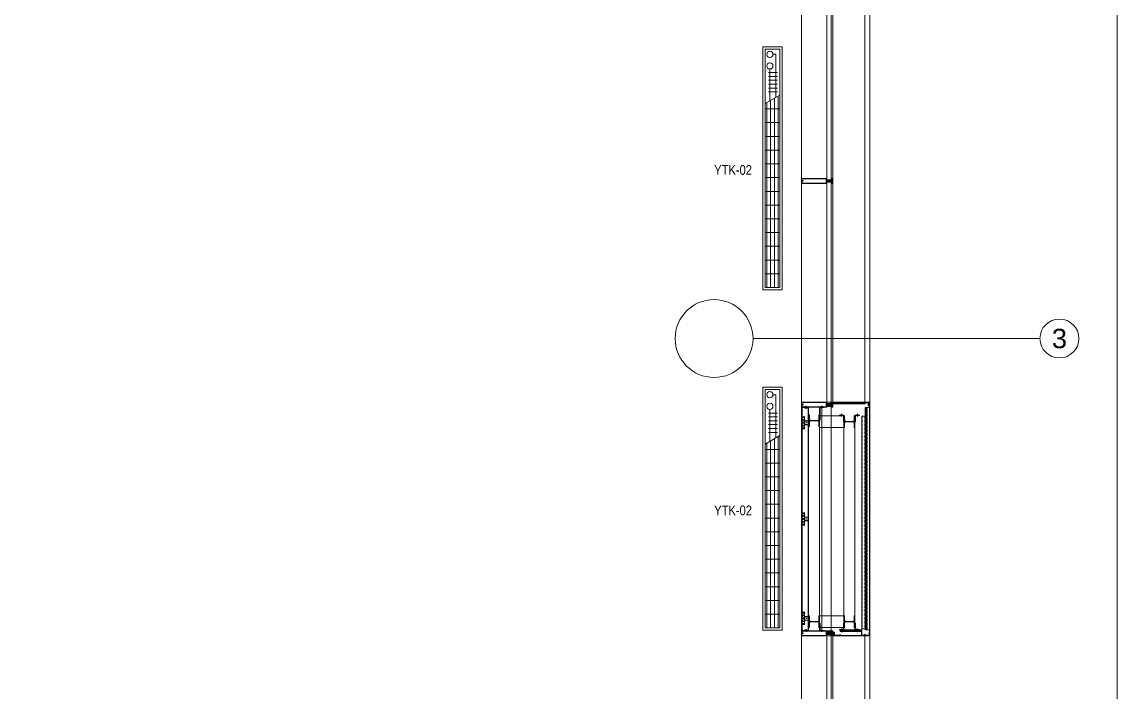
# Model space of a CAD drawing. Extents: x -3709 to 34962, y 0 to 8245.
# Drawn here: x 5329 to 6455, y 689 to 1378 of the extents above; entities that cross this region are included whole.
import ezdxf
from ezdxf.enums import TextEntityAlignment as Align

# ---------------------------------------------------------------- set-up
doc = ezdxf.new("R2010")
doc.units = 0
for name, pattern in [('DOT2', [0.125, 0, -0.125]), ('Grundrisse$0$AUSGEZOGEN', [2, 1, 1]), ('HIDDEN', [0.375, 0.25, -0.125])]:
    doc.linetypes.add(name, pattern=pattern)
doc.layers.get('0').update_dxf_attribs({"color": 9, "lineweight": 9})
for name, color, linetype, lineweight in [('01', 9, 'Continuous', 9), ('06D', 9, 'Continuous', 9), ('09P', 9, 'Continuous', 9), ('10', 9, 'Continuous', 9), ('10A', 9, 'Continuous', 9), ('15', 9, 'Continuous', 9), ('20', 9, 'DOT2', 9), ('24', 9, 'Continuous', 9), ('33', 9, 'BATTING', 9), ('35', 9, 'Continuous', 9), ('40A', 9, 'Continuous', 9)]:
    doc.layers.add(name, color=color, linetype=linetype, lineweight=lineweight)
doc.styles.add('Arial', font='arial.ttf', dxfattribs={"height": 2.5})
doc.styles.add('MuuM_TEXT-STANDART', font='ARIALN.TTF')
doc.linetypes.add('BATTING', pattern='A,0.0001,-0.1,[134,ltypeshp.shx,S=0.1,R=0,X=-0.1,Y=0],-0.2,[134,ltypeshp.shx,S=0.1,R=180,X=0.1,Y=0],-0.1', length=0.4001)
pattern_1 = [(135, (-0.00024, 0.01554), (-0.1767767, -0.1767767), [])]
pattern_2 = [(135, (-1.3601, 215.09837), (-0.1767767, -0.1767767), [])]
pattern_3 = [(135, (-1.36034, 214.00161), (-0.1767767, -0.1767767), [])]

# ---------------------------------------------------------------- blocks, each defined once
blk = doc.blocks.new('0_aks')
at = {"linetype": 'Continuous'}
blk.add_circle((0, 0), 2, dxfattribs=at)
at = {"style": 'Arial'}
blk.add_attdef('AKS', text='', height=2, dxfattribs=at).set_placement((0, 0), align=Align.MIDDLE_CENTER)
blk = doc.blocks.new('p-aks_vw')
at = {"layer": '24', "ltscale": 2}
blk.add_lwpolyline([(5680, 740), (5975, 740)], dxfattribs=at)
at = {"layer": '24', "xscale": 10, "yscale": 10, "zscale": 10}
blk.add_blockref('0_aks', (5995, 740), dxfattribs=at).add_auto_attribs({'AKS': '3'})
blk = doc.blocks.new('prf-camderzi-20x6-p_1')
at = {"layer": '10A', "linetype": 'Continuous'}
for points in [[(0.2, -2.4), (0.1, -2.3), (0.1, 2.3), (0.2, 2.4), (0.8, 2.4), (0.8, 2.3), (0.9, 2.3), (1.2, 2.4), (1.2, 2.5), (0.1, 2.5), (0, 2.4), (0, 2.3), (0, -2.4), (0.1, -2.5), (0.1, -2.5), (1.2, -2.5), (1.2, -2.4), (0.9, -2.3), (0.8, -2.3), (0.8, -2.4)], [(1.1, 2.1), (1.1, 2), (1.1, 2), (1.2, 2), (1.2, 2.3), (0.8, 2.3), (0.8, 2.2), (0.8, 2.3), (0.7, 2.3), (0.7, 2.3), (0.5, 2.3), (0.4, 2.2), (0.2, 2.1), (0.2, 2.1), (0.2, 2.1), (0.3, 2.1), (0.6, 2.1), (0.7, 2), (0.7, 1.1), (0.8, 1), (0.9, 1), (1, 0.9), (1, 0), (1, 0), (1, 0), (1, -0.9), (0.9, -1), (0.8, -1), (0.7, -1.1), (0.7, -2), (0.6, -2), (0.3, -2), (0.2, -2.1), (0.2, -2.1), (0.2, -2.1), (0.4, -2.2), (0.5, -2.3), (0.7, -2.3), (0.7, -2.3), (0.8, -2.3), (0.8, -2.2), (0.8, -2.2), (1.2, -2.4), (1.2, -2), (1.1, -1.9), (1.1, -1.9), (1.1, -2.1), (0.9, -2.1), (0.8, -2), (0.8, -1.1), (1.1, -1.1), (1.1, -1.2), (1.1, -1.2), (1.2, -1.2), (1.2, 1.2), (1.1, 1.3), (1.1, 1.3), (1.1, 1.1), (0.8, 1.1), (0.8, 2), (0.9, 2.1)], [(6.2, -2.5), (31.9, -2.5), (32, -2.5), (32, -2.4), (32, 2.3), (31.9, 2.5), (31.9, 2.5), (6.2, 2.5), (6.2, 2.3), (6.3, 2.2), (6.4, 2.2), (6.4, 2.3), (6.6, 2.3), (6.6, 1.9), (6.6, 1.9), (6.6, 1.8), (6.6, 1.4), (6.4, 1.4), (6.4, 1.5), (6.3, 1.5), (6.2, 1.4), (6.2, 1.1), (6.4, 1.1), (6.4, 1.2), (6.6, 1.2), (6.6, 0.7), (6.5, 0.5), (6.4, 0.5), (5.3, 0.5), (5.2, 0.5), (5.2, 0.4), (5.3, 0.2), (5.4, 0.2), (5.5, 0.2), (5.6, 0.2), (5.6, 0.2), (5.6, 0.2), (5.8, 0.2), (5.8, 0.2), (5.8, 0.2), (6, 0.2), (6, 0.2), (6, 0.2), (6.1, 0.2), (6.2, 0.2), (6.2, 0.2), (6.3, 0.2), (6.3, 0.2), (6.4, 0.2), (6.4, 0.2), (6.6, 0.1), (6.7, 0), (6.6, -0.1), (6.4, -0.2), (6.3, -0.2), (6.2, -0.2), (6.2, -0.2), (6.1, -0.2), (6.1, -0.2), (6, -0.2), (5.9, -0.2), (5.9, -0.2), (5.9, -0.2), (5.7, -0.2), (5.7, -0.2), (5.7, -0.2), (5.6, -0.2), (5.5, -0.2), (5.5, -0.2), (5.4, -0.2), (5.3, -0.3), (5.2, -0.4), (5.2, -0.5), (5.3, -0.5), (6.4, -0.5), (6.5, -0.6), (6.6, -0.6), (6.6, -1.2), (6.4, -1.2), (6.4, -1.1), (6.2, -1.1), (6.2, -1.5), (6.3, -1.5), (6.4, -1.5), (6.4, -1.4), (6.6, -1.4), (6.6, -1.9), (6.6, -1.9), (6.6, -1.9), (6.6, -2.4), (6.4, -2.4), (6.4, -2.2), (6.3, -2.2), (6.2, -2.3)]]:
    blk.add_lwpolyline(points, close=True, dxfattribs=at)
at = {"layer": '10A', "linetype": 'Grundrisse$0$AUSGEZOGEN'}
for points in [[(5.2, -0.5), (5.2, -0.3), (5.3, -0.2), (5.4, -0.2), (5.6, -0.2), (5.8, -0.2), (5.8, -0.2), (5.9, -0.2), (5.9, -0.2), (5.9, -0.2), (6.1, -0.2), (6.2, -0.2), (6.2, -0.2), (6.4, -0.1), (6.4, 0), (6.4, 0.1), (6.2, 0.2), (6.2, 0.2), (6.1, 0.2), (5.9, 0.2), (5.9, 0.2), (5.9, 0.2), (5.8, 0.2), (5.8, 0.2), (5.6, 0.2), (5.4, 0.2), (5.3, 0.2), (5.2, 0.3), (5.2, 0.5), (2.4, 0.5), (2.3, 0.5), (2.1, 0.4), (2, 0.4), (2, 0.4), (2, 0.5), (2, 0.5), (2, 0.5), (1.4, 0.5), (1.3, 0.4), (1.4, 0.3), (1.5, 0.3), (1.5, 0.3), (1.5, 0.4), (1.8, 0.4), (1.9, 0.3), (2.2, 0), (2.2, 0), (2.2, 0), (1.9, -0.3), (1.8, -0.4), (1.5, -0.4), (1.5, -0.3), (1.5, -0.3), (1.4, -0.3), (1.3, -0.4), (1.4, -0.5), (1.4, -0.5), (2, -0.5), (2, -0.5), (2, -0.4), (2, -0.4), (2.1, -0.4), (2.3, -0.5), (2.4, -0.5)], [(2.8, 0.9), (2.8, 0.9), (2.7, 0.5), (2.8, 0.5), (2.9, 0.5), (2.9, 0.6), (2.9, 0.9), (3, 1), (3.1, 1.1), (3.4, 1.1), (3.5, 1.1), (3.5, 1.2), (3.4, 1.2), (3.1, 1.2), (3.1, 1.2), (3, 1.2), (3, 1.2), (3, 1.1), (2.9, 1.1), (2.9, 1.1), (2.8, 1), (2.8, 1)], [(3.7, 0.9), (3.7, 0.9), (3.6, 0.5), (3.7, 0.5), (3.8, 0.5), (3.8, 0.6), (3.8, 0.9), (3.9, 1), (4, 1.1), (4.3, 1.1), (4.3, 1.1), (4.4, 1.2), (4.3, 1.2), (4, 1.2), (4, 1.2), (3.9, 1.2), (3.9, 1.2), (3.8, 1.1), (3.8, 1.1), (3.8, 1.1), (3.7, 1), (3.7, 1)], [(4.6, 0.9), (4.5, 0.9), (4.5, 0.5), (4.6, 0.5), (4.7, 0.5), (4.7, 0.6), (4.7, 0.9), (4.8, 1), (4.9, 1.1), (5.2, 1.1), (5.2, 1.1), (5.2, 1.2), (5.2, 1.2), (4.9, 1.2), (4.9, 1.2), (4.8, 1.2), (4.8, 1.2), (4.7, 1.1), (4.7, 1.1), (4.6, 1.1), (4.6, 1), (4.6, 1)], [(2.8, -0.9), (2.8, -0.9), (2.7, -0.5), (2.8, -0.5), (2.9, -0.6), (2.9, -0.6), (2.9, -0.9), (3, -1), (3.1, -1.1), (3.4, -1.1), (3.5, -1.1), (3.5, -1.1), (3.4, -1.2), (3.1, -1.2), (3.1, -1.2), (3, -1.2), (3, -1.1), (3, -1.1), (2.9, -1.1), (2.9, -1.1), (2.8, -1), (2.8, -1)], [(3.7, -0.9), (3.7, -0.9), (3.6, -0.5), (3.7, -0.5), (3.8, -0.6), (3.8, -0.6), (3.8, -0.9), (3.9, -1), (4, -1.1), (4.3, -1.1), (4.3, -1.1), (4.4, -1.1), (4.3, -1.2), (4, -1.2), (4, -1.2), (3.9, -1.2), (3.9, -1.1), (3.8, -1.1), (3.8, -1.1), (3.8, -1.1), (3.7, -1), (3.7, -1)], [(4.6, -0.9), (4.5, -0.9), (4.5, -0.5), (4.6, -0.5), (4.7, -0.6), (4.7, -0.6), (4.7, -0.9), (4.8, -1), (4.9, -1.1), (5.2, -1.1), (5.2, -1.1), (5.2, -1.1), (5.2, -1.2), (4.9, -1.2), (4.9, -1.2), (4.8, -1.2), (4.8, -1.1), (4.7, -1.1), (4.7, -1.1), (4.6, -1.1), (4.6, -1), (4.6, -1)]]:
    blk.add_lwpolyline(points, close=True, dxfattribs=at)
at = {"layer": '10A', "linetype": 'Continuous'}
blk.add_lwpolyline([(6.8, -2.3), (6.8, 2.3), (31.8, 2.3), (31.8, 0.2), (31.7, 0.1), (31.3, 0.1), (31.2, 0.2), (31.2, 0.2), (31.2, 0.3), (31.1, 0.3), (31.1, 0.3), (31, 0.4), (31, 0.4), (31, 0.4), (30.9, 0.4), (30.8, 0.5), (30.8, 0.5), (30.7, 0.5), (30.7, 0.4), (30.6, 0.4), (30.6, 0.4), (30.5, 0.4), (30.5, 0.3), (30.4, 0.3), (30.4, 0.2), (30.5, 0.1), (30.7, 0.1), (30.7, 0.2), (30.7, 0.2), (30.8, 0.2), (30.9, 0.2), (30.9, 0.2), (30.9, 0.1), (31, 0.1), (31, 0), (31, -0.1), (30.9, -0.1), (30.9, -0.1), (30.9, -0.2), (30.8, -0.2), (30.7, -0.2), (30.7, -0.1), (30.7, -0.1), (30.6, -0.1), (30.5, -0.1), (30.4, -0.2), (30.4, -0.3), (30.5, -0.3), (30.5, -0.3), (30.6, -0.4), (30.6, -0.4), (30.7, -0.4), (30.7, -0.4), (30.8, -0.4), (30.8, -0.4), (30.9, -0.4), (31, -0.4), (31, -0.4), (31, -0.4), (31.1, -0.3), (31.1, -0.3), (31.2, -0.2), (31.2, -0.2), (31.2, -0.2), (31.3, -0.1), (31.7, -0.1), (31.8, -0.1), (31.8, -2.3), (6.8, -2.3)], dxfattribs=at)
blk = doc.blocks.new('p-cephe-onkisim')
at = {"layer": '06D'}
for points in [[(-70.1, 2345), (-70, 68.4)], [(0, 2276.5), (0, 68)]]:
    blk.add_lwpolyline(points, dxfattribs=at)
for points in [[(-38, 794.5), (-5, 794.5), (-5, 1709.5), (-38, 1709.5)], [(-38, 68), (-5, 68), (-5, 554.5), (-38, 554.5)]]:
    blk.add_lwpolyline(points, close=True, dxfattribs=at)
at = {"layer": '10'}
blk.add_lwpolyline([(0, 794.5), (-70, 794.5), (-70, 554.5), (0, 554.5)], close=True, dxfattribs=at)
at = {"layer": '15', "linetype": 'Continuous'}
for points in [[(-44, 1251), (-39.5, 1251), (-39.5, 1023), (-44, 1023)], [(-44, 793.2), (-39.5, 793.2), (-39.5, 1021), (-44, 1021)], [(-44, 555.8), (-39.5, 555.8), (-39.5, 310.9), (-44, 310.9)]]:
    blk.add_lwpolyline(points, close=True, dxfattribs=at)
at = {"xscale": -1}
for p in [(-38, 1022), (-38, 792), (-38, 557)]:
    blk.add_blockref('prf-camderzi-20x6-p_1', p, dxfattribs=at)
blk = doc.blocks.new('Prf-40x40')
for points in [[(1.5, -2), (-1.5, -2, -0.414214), (-2, -1.5), (-2, 1.5, -0.414214), (-1.5, 2), (1.5, 2, -0.414214), (2, 1.5), (2, -1.5, -0.414214)], [(1.5, -1.7), (-1.5, -1.7, -0.414214), (-1.7, -1.5), (-1.7, 1.5, -0.414214), (-1.5, 1.7), (1.5, 1.7, -0.414214), (1.7, 1.5), (1.7, -1.5, -0.414214)]]:
    blk.add_lwpolyline(points, format="xyb", close=True)
blk.add_point((0, 0))
blk = doc.blocks.new('VIDA-GY2')
for p, q in [((0, 6), (-3, 6)), ((0, 5), (-3, 5)), ((0, 9), (0, 6)), ((0, 9), (0, 6)), ((3, 6), (0, 6)), ((0, 5), (0, 2)), ((0, 5), (0, 2)), ((3, 5), (0, 5))]:
    blk.add_line(p, q)
blk.add_circle((0, 5), 5.4)
for centre, start, end in [((-1, 5), 166.2259, 193.7741), ((0, 7), 76.2259, 103.7741), ((0, 4), 256.2259, 283.7741), ((1, 5), 346.2259, 13.7741)]:
    blk.add_arc(centre, 2.1, start, end)
blk = doc.blocks.new('A$C24435FA4')
for p, q in [((6.8, 6.2, 0), (4, 6.2, 0)), ((4.2, 1.1, 0), (4, 1.1, 0)), ((4, 1.1, 0), (4, -1.1, 0)), ((4.2, 1.1, 0), (4.2, -1.1, 0)), ((4.3, 5.3, 0), (6.8, 5.3, 0)), ((4.3, 5.3, 0), (4.3, -5.3, 0)), ((4.3, -5.3, 0), (4.3, 5.3, 0)), ((4.3, 0.9, 0), (4.9, 0.9, 0)), ((4.3, 0.5, 0), (4.9, 0.5, 0)), ((5, 0.7, 0), (5, -0.7, 0)), ((5, 0.5, 0), (6.3, 0.5, 0)), ((5.2, -0.5, 0), (5.2, 0.5, 0)), ((5.3, -0.5, 0), (5.3, 0.5, 0)), ((5.5, -0.5, 0), (5.5, 0.5, 0)), ((5.7, -0.5, 0), (5.7, 0.5, 0)), ((5.8, -0.5, 0), (5.8, 0.5, 0)), ((6, -0.5, 0), (6, 0.5, 0)), ((6.1, -0.5, 0), (6.1, 0.5, 0)), ((6.3, -0.5, 0), (6.3, 0.5, 0)), ((6.8, 5.2, 0), (6.8, 6.2, 0)), ((6.8, -5.3, 0), (6.8, 5.3, 0)), ((4.2, -1.1, 0), (4, -1.1, 0)), ((4, -6.3, 0), (6.8, -6.3)), ((4.3, -0.5, 0), (4.9, -0.5, 0)), ((4.3, -1, 0), (4.9, -1, 0)), ((4.3, -5.3, 0), (6.8, -5.3, 0)), ((5, -0.5, 0), (6.3, -0.5, 0)), ((6.8, -6.3, 0), (6.8, -5.3, 0))]:
    blk.add_line(p, q)
for centre, radius, start, end in [((4.1, 6.3, 0), 0.129, 200.3002, 318.4444), ((4.1, 6.1, 0), 0.129, 200.3002, 318.4444), ((4.1, 5.9, 0), 0.129, 200.3002, 318.4444), ((4.1, 5.7, 0), 0.129, 200.3002, 318.4444), ((4.1, 5.5, 0), 0.129, 200.3002, 318.4444), ((4.1, 5.3, 0), 0.129, 200.3002, 318.4444), ((4.1, 5.1, 0), 0.129, 200.3002, 318.4444), ((4.1, 4.9, 0), 0.129, 200.3002, 318.4444), ((4.1, 4.7, 0), 0.129, 200.3002, 318.4444), ((4.1, 4.5, 0), 0.129, 200.3002, 318.4444), ((4.1, 4.3, 0), 0.129, 200.3002, 318.4444), ((4.1, 4.1, 0), 0.129, 200.3002, 318.4444), ((4.1, 3.9, 0), 0.129, 200.3002, 318.4444), ((4.1, 3.7, 0), 0.129, 200.3002, 318.4444), ((4.1, 3.5, 0), 0.129, 200.3002, 318.4444), ((4.1, 3.3, 0), 0.129, 200.3002, 318.4444), ((4.1, 3.1, 0), 0.129, 200.3002, 318.4444), ((4.1, 2.9, 0), 0.129, 200.3002, 318.4444), ((4.1, 2.7, 0), 0.129, 200.3002, 318.4444), ((4.1, 2.5, 0), 0.129, 200.3002, 318.4444), ((4.1, 2.3, 0), 0.129, 200.3002, 318.4444), ((4.1, 2.1, 0), 0.129, 200.3002, 318.4444), ((4.1, 1.9, 0), 0.129, 200.3002, 318.4444), ((4.1, 1.7, 0), 0.129, 200.3002, 318.4444), ((4.1, 1.5, 0), 0.129, 200.3002, 318.4444), ((4.1, 1.3, 0), 0.129, 200.3002, 318.4444), ((4.1, 1.1, 0), 0.129, 200.3002, 318.4444), ((4.1, 0.9, 0), 0.129, 200.3002, 318.4444), ((4.1, 0.7, 0), 0.129, 200.3002, 318.4444), ((4.1, 0.5, 0), 0.129, 200.3002, 318.4444), ((4.1, 0.3, 0), 0.129, 200.3002, 318.4444), ((4.1, 0.1, 0), 0.129, 200.3002, 318.4444), ((4.5, 0.7), 0.303, 132.075, 227.925), ((5.5, 0), 1.3, 157.3801, 202.6199), ((4.7, 0.7), 0.303, 312.075, 47.925), ((3.7, 0), 1.3, 337.3801, 22.6199), ((4.1, -0.1, 0), 0.129, 200.3002, 318.4444), ((4.1, -0.3, 0), 0.129, 200.3002, 318.4444), ((4.1, -0.5, 0), 0.129, 200.3002, 318.4444), ((4.1, -0.7, 0), 0.129, 200.3002, 318.4444), ((4.1, -0.9, 0), 0.129, 200.3002, 318.4444), ((4.1, -1.1, 0), 0.129, 200.3002, 318.4444), ((4.1, -1.3, 0), 0.129, 200.3002, 318.4444), ((4.1, -1.5, 0), 0.129, 200.3002, 318.4444), ((4.1, -1.7, 0), 0.129, 200.3002, 318.4444), ((4.1, -1.9, 0), 0.129, 200.3002, 318.4444), ((4.1, -2.1, 0), 0.129, 200.3002, 318.4444), ((4.1, -2.3, 0), 0.129, 200.3002, 318.4444), ((4.1, -2.5, 0), 0.129, 200.3002, 318.4444), ((4.1, -2.7, 0), 0.129, 200.3002, 318.4444), ((4.1, -2.9, 0), 0.129, 200.3002, 318.4444), ((4.1, -3.1, 0), 0.129, 200.3002, 318.4444), ((4.1, -3.3, 0), 0.129, 200.3002, 318.4444), ((4.1, -3.5, 0), 0.129, 200.3002, 318.4444), ((4.1, -3.7, 0), 0.129, 200.3002, 318.4444), ((4.1, -3.9, 0), 0.129, 200.3002, 318.4444), ((4.1, -4.1, 0), 0.129, 200.3002, 318.4444), ((4.1, -4.3, 0), 0.129, 200.3002, 318.4444), ((4.1, -4.5, 0), 0.129, 200.3002, 318.4444), ((4.1, -4.7, 0), 0.129, 200.3002, 318.4444), ((4.1, -4.9, 0), 0.129, 200.3002, 318.4444), ((4.1, -5.1, 0), 0.129, 200.3002, 318.4444), ((4.1, -5.3, 0), 0.129, 200.3002, 318.4444), ((4.1, -5.5, 0), 0.129, 200.3002, 318.4444), ((4.1, -5.7, 0), 0.129, 200.3002, 318.4444), ((4.1, -5.9, 0), 0.129, 200.3002, 318.4444), ((4.1, -6.1, 0), 0.129, 200.3002, 318.4444), ((4.5, -0.7), 0.303, 132.075, 227.925), ((4.7, -0.7), 0.303, 312.075, 47.925)]:
    blk.add_arc(centre, radius, start, end)
at = {"xscale": 0.09999999997671699, "yscale": 0.09999999997671699, "zscale": 0.09999999997671699, "rotation": 179.9999994663915}
for p in [(5.6, 3.5, 0), (5.6, -2.5, 0)]:
    blk.add_blockref('VIDA-GY2', p, dxfattribs=at)
at = {"layer": '10'}
blk.add_blockref('Prf-40x40', (2, 0), dxfattribs=at)
blk = doc.blocks.new('*U715')
for points in [[(-0.1, -0.4), (-0.6, -0.4), (-0.6, 0.4), (-0.1, 0.4)], [(-0.1, 0.6), (0, 0.6), (0, -0.6), (-0.1, -0.6)], [(0.7, 0.6), (0.6, 0.6), (0.6, -0.6), (0.7, -0.6)], [(0.7, -0.4), (1.2, -0.4), (1.2, 0.4), (0.7, 0.4)]]:
    blk.add_lwpolyline(points, close=True)
for points in [[(0.6, 0.2), (0, 0.2)], [(0.6, -0.2), (0, -0.2)]]:
    blk.add_lwpolyline(points)
blk = doc.blocks.new('*U716')
for points in [[(-0.1, -0.4), (-0.6, -0.4), (-0.6, 0.4), (-0.1, 0.4)], [(-0.1, 0.6), (0, 0.6), (0, -0.6), (-0.1, -0.6)], [(0.9, 0.6), (0.8, 0.6), (0.8, -0.6), (0.9, -0.6)], [(0.9, -0.4), (1.4, -0.4), (1.4, 0.4), (0.9, 0.4)]]:
    blk.add_lwpolyline(points, close=True)
for points in [[(0.8, 0.2), (0, 0.2)], [(0.8, -0.2), (0, -0.2)]]:
    blk.add_lwpolyline(points)
blk = doc.blocks.new('*U717')
for points in [[(-0.1, -0.4), (-0.6, -0.4), (-0.6, 0.4), (-0.1, 0.4)], [(-0.1, 0.6), (0, 0.6), (0, -0.6), (-0.1, -0.6)], [(1.3, 0.6), (1.2, 0.6), (1.2, -0.6), (1.3, -0.6)], [(1.3, -0.4), (1.8, -0.4), (1.8, 0.4), (1.3, 0.4)]]:
    blk.add_lwpolyline(points, close=True)
for points in [[(1.2, 0.2), (0, 0.2)], [(1.2, -0.2), (0, -0.2)]]:
    blk.add_lwpolyline(points)
blk = doc.blocks.new('*U718')
for points in [[(-0.1, -0.4), (-0.6, -0.4), (-0.6, 0.4), (-0.1, 0.4)], [(-0.1, 0.6), (0, 0.6), (0, -0.6), (-0.1, -0.6)], [(0.7, 0.6), (0.6, 0.6), (0.6, -0.6), (0.7, -0.6)], [(0.7, -0.4), (1.2, -0.4), (1.2, 0.4), (0.7, 0.4)]]:
    blk.add_lwpolyline(points, close=True)
for points in [[(0.6, 0.2), (0, 0.2)], [(0.6, -0.2), (0, -0.2)]]:
    blk.add_lwpolyline(points)
blk = doc.blocks.new('*U719')
for points in [[(-0.1, -0.4), (-0.6, -0.4), (-0.6, 0.4), (-0.1, 0.4)], [(-0.1, 0.6), (0, 0.6), (0, -0.6), (-0.1, -0.6)], [(1.1, 0.6), (1, 0.6), (1, -0.6), (1.1, -0.6)], [(1.1, -0.4), (1.6, -0.4), (1.6, 0.4), (1.1, 0.4)]]:
    blk.add_lwpolyline(points, close=True)
for points in [[(1, 0.2), (0, 0.2)], [(1, -0.2), (0, -0.2)]]:
    blk.add_lwpolyline(points)
blk = doc.blocks.new('*U714')
for points in [[(-0.1, -0.4), (-0.6, -0.4), (-0.6, 0.4), (-0.1, 0.4)], [(-0.1, 0.6), (0, 0.6), (0, -0.6), (-0.1, -0.6)], [(2.2, 0.6), (2.1, 0.6), (2.1, -0.6), (2.2, -0.6)], [(2.2, -0.4), (2.7, -0.4), (2.7, 0.4), (2.2, 0.4)]]:
    blk.add_lwpolyline(points, close=True)
for points in [[(2.1, 0.2), (0, 0.2)], [(2.1, -0.2), (0, -0.2)]]:
    blk.add_lwpolyline(points)
blk = doc.blocks.new('p-cephekolon-240')
at = {"layer": '09P'}
h = blk.add_hatch(dxfattribs=at)
h.set_pattern_fill('ANSI31', color=256, scale=2, angle=90, style=0)
h.set_pattern_definition([(135, (-39.45024, 50.15735), (-0.1767767, -0.1767767), [])])
h.paths.add_polyline_path([(-39.6, 236.7), (-39.6, 3.5), (-39.5, 3.5), (-39.5, 236.7)])
h = blk.add_hatch(dxfattribs=at)
h.set_pattern_fill('DOTS', color=256, scale=10, angle=90, style=0)
h.set_pattern_definition([(90, (-5.338, 238.5), (-0.625, 0.3125), [0, -0.625])])
h.paths.add_polyline_path([(-37.6, 240), (-37.6, 238.5), (-4.9, 238.5), (-4.9, 240)])
h = blk.add_hatch(dxfattribs=at)
h.set_pattern_fill('ANSI31', color=256, scale=2, angle=90, style=0)
h.set_pattern_definition([(135, (-0.00024, 46.68058), (-0.1767767, -0.1767767), [])])
h.paths.add_polyline_path([(-0.3, 0.3), (-0.3, 239.7), (-4.9, 239.7), (-4.9, 240), (0, 240), (0, 0), (-37.2, 0), (-37.2, 3.7), (-36.8, 3.7), (-36.8, 0.3)])
h = blk.add_hatch(dxfattribs=at)
h.set_pattern_fill('ANSI31', color=256, scale=2, angle=90, style=0)
h.set_pattern_definition(pattern_3)
h.paths.add_polyline_path([(-1.4, 236.3), (-1.6, 236.3), (-1.6, 239.5), (-4.7, 239.5), (-4.7, 238.3), (-4.9, 238.3), (-4.9, 239.7), (-1.4, 239.7)])
h = blk.add_hatch(dxfattribs=at)
h.set_pattern_fill('ANSI31', color=256, scale=2, angle=90, style=0)
h.set_pattern_definition([(135, (-51.47542, 52.79165), (-0.1767767, -0.1767767), [])])
h.paths.add_polyline_path([(-66, 5), (-70, 5), (-70, 235), (-66, 235), (-66, 234.7), (-69.7, 234.7), (-69.7, 5.3), (-66, 5.3)])
h = blk.add_hatch(dxfattribs=at)
h.set_pattern_fill('ANSI31', color=256, scale=2, angle=90, style=0)
h.set_pattern_definition(pattern_2)
h.paths.add_polyline_path([(-63.3, 221.1), (-62.9, 221.1), (-62.9, 234.7), (-67.5, 234.7), (-67.5, 234.3), (-63.3, 234.3)])
h = blk.add_hatch(dxfattribs=at)
h.set_pattern_fill('ANSI31', color=256, scale=2, angle=90, style=0)
h.set_pattern_definition(pattern_2)
edge = h.paths.add_edge_path()
edge.add_line((-62.9, 215.1), (-62.9, 227.1))
edge.add_line((-62.9, 227.1), (-62.1, 227.1))
edge.add_line((-62.1, 227.1), (-62.1, 222.5))
edge.add_arc((-60.9, 222.5), 1.2, 180, 270)
edge.add_line((-60.9, 221.3), (-53.5, 221.3))
edge.add_arc((-53.5, 222.5), 1.2, 270, 360)
edge.add_line((-52.3, 222.5), (-52.3, 227.1))
edge.add_line((-52.3, 227.1), (-51.5, 227.1))
edge.add_line((-51.5, 227.1), (-51.5, 215.1))
edge.add_line((-51.5, 215.1), (-52.3, 215.1))
edge.add_line((-52.3, 215.1), (-52.3, 219.6))
edge.add_arc((-53.5, 219.6), 1.2, 360, 450)
edge.add_line((-53.5, 220.8), (-60.9, 220.8))
edge.add_arc((-60.9, 219.6), 1.2, 90, 180)
edge.add_line((-62.1, 219.6), (-62.1, 215.1))
edge.add_line((-62.1, 215.1), (-62.9, 215.1))
h = blk.add_hatch(dxfattribs=at)
h.set_pattern_fill('ANSI31', color=256, scale=2, angle=90, style=0)
h.set_pattern_definition(pattern_2)
h.paths.add_polyline_path([(-51.1, 221.7), (-51.5, 221.7), (-51.5, 235), (-46.9, 235), (-46.9, 234.6), (-51.1, 234.6)])
h = blk.add_hatch(dxfattribs=at)
h.set_pattern_fill('ANSI31', color=256, scale=2, angle=90, style=0)
h.set_pattern_definition(pattern_3)
h.paths.add_polyline_path([(-27, 219.8), (-26.6, 219.8), (-26.6, 226.6), (-31.2, 226.6), (-31.2, 226.2), (-27, 226.2)])
h = blk.add_hatch(dxfattribs=at)
h.set_pattern_fill('ANSI31', color=256, scale=2, angle=90, style=0)
h.set_pattern_definition(pattern_3)
edge = h.paths.add_edge_path()
edge.add_line((-26.6, 214), (-26.6, 226))
edge.add_line((-26.6, 226), (-25.8, 226))
edge.add_line((-25.8, 226), (-25.8, 221.5))
edge.add_arc((-24.6, 221.5), 1.2, 180, 270)
edge.add_line((-24.6, 220.3), (-17.2, 220.3))
edge.add_arc((-17.2, 221.5), 1.2, 270, 360)
edge.add_line((-16, 221.5), (-16, 226))
edge.add_line((-16, 226), (-15.2, 226))
edge.add_line((-15.2, 226), (-15.2, 214))
edge.add_line((-15.2, 214), (-16, 214))
edge.add_line((-16, 214), (-16, 218.6))
edge.add_arc((-17.2, 218.6), 1.2, 360, 450)
edge.add_line((-17.2, 219.8), (-24.6, 219.8))
edge.add_arc((-24.6, 218.6), 1.2, 90, 180)
edge.add_line((-25.8, 218.6), (-25.8, 214))
edge.add_line((-25.8, 214), (-26.6, 214))
h = blk.add_hatch(dxfattribs=at)
h.set_pattern_fill('ANSI31', color=256, scale=2, angle=90, style=0)
h.set_pattern_definition(pattern_3)
h.paths.add_polyline_path([(-14.8, 219.8), (-15.2, 219.8), (-15.2, 226.6), (-10.6, 226.6), (-10.6, 226.2), (-14.8, 226.2)])
h = blk.add_hatch(dxfattribs=at)
h.set_pattern_fill('ANSI31', color=256, scale=2, angle=90, style=0)
h.set_pattern_definition([(135, (-51.47542, 5.96519), (-0.1767767, -0.1767767), [])])
h.paths.add_polyline_path([(-67.5, 5.7), (-63.3, 5.7), (-63.3, 12.8), (-62.9, 12.8), (-62.9, 5.3), (-67.5, 5.3)])
h = blk.add_hatch(dxfattribs=at)
h.set_pattern_fill('ANSI31', color=256, scale=2, angle=90, style=0)
h.set_pattern_definition([(135, (-51.47542, 6.14984), (-0.1767767, -0.1767767), [])])
edge = h.paths.add_edge_path()
edge.add_line((-62.9, 8.4), (-62.9, 20.4))
edge.add_line((-62.9, 20.4), (-62.1, 20.4))
edge.add_line((-62.1, 20.4), (-62.1, 15.9))
edge.add_arc((-60.9, 15.9), 1.2, 180, 270)
edge.add_line((-60.9, 14.7), (-53.5, 14.7))
edge.add_arc((-53.5, 15.9), 1.2, 270, 360)
edge.add_line((-52.3, 15.9), (-52.3, 20.4))
edge.add_line((-52.3, 20.4), (-51.5, 20.4))
edge.add_line((-51.5, 20.4), (-51.5, 8.4))
edge.add_line((-51.5, 8.4), (-52.3, 8.4))
edge.add_line((-52.3, 8.4), (-52.3, 13))
edge.add_arc((-53.5, 13), 1.2, 360, 450)
edge.add_line((-53.5, 14.2), (-60.9, 14.2))
edge.add_arc((-60.9, 13), 1.2, 90, 180)
edge.add_line((-62.1, 13), (-62.1, 8.4))
edge.add_line((-62.1, 8.4), (-62.9, 8.4))
h = blk.add_hatch(dxfattribs=at)
h.set_pattern_fill('ANSI31', color=256, scale=2, angle=90, style=0)
h.set_pattern_definition([(135, (-15.20932, 8.43232), (-0.1767767, -0.1767767), [])])
edge = h.paths.add_edge_path()
edge.add_line((-26.6, 8.4), (-26.6, 20.4))
edge.add_line((-26.6, 20.4), (-25.8, 20.4))
edge.add_line((-25.8, 20.4), (-25.8, 15.9))
edge.add_arc((-24.6, 15.9), 1.2, 180, 270)
edge.add_line((-24.6, 14.7), (-17.2, 14.7))
edge.add_arc((-17.2, 15.9), 1.2, 270, 360)
edge.add_line((-16, 15.9), (-16, 20.4))
edge.add_line((-16, 20.4), (-15.2, 20.4))
edge.add_line((-15.2, 20.4), (-15.2, 8.4))
edge.add_line((-15.2, 8.4), (-16, 8.4))
edge.add_line((-16, 8.4), (-16, 13))
edge.add_arc((-17.2, 13), 1.2, 360, 450)
edge.add_line((-17.2, 14.2), (-24.6, 14.2))
edge.add_arc((-24.6, 13), 1.2, 90, 180)
edge.add_line((-25.8, 13), (-25.8, 8.4))
edge.add_line((-25.8, 8.4), (-26.6, 8.4))
h = blk.add_hatch(dxfattribs=at)
h.set_pattern_fill('ANSI31', color=256, scale=2, angle=90, style=0)
h.set_pattern_definition([(135, (-40.43468, 3.68663), (-0.176777, -0.176777), [])])
h.paths.add_polyline_path([(-44.5, 3.7), (-40.5, 3.7), (-40.4, 3.8), (-40.4, 5), (-40.5, 5.1), (-44.5, 5.1), (-44.6, 5), (-44.6, 3.8)])
h.paths.add_polyline_path([(-44.3, 3.9), (-44.4, 4), (-44.4, 4.8), (-44.3, 4.9), (-40.7, 4.9), (-40.6, 4.8), (-40.6, 4), (-40.7, 3.9)], flags=16)
h = blk.add_hatch(dxfattribs=at)
h.set_pattern_fill('ANSI31', color=256, scale=2, angle=90, style=0)
h.set_pattern_definition(pattern_1)
h.paths.add_polyline_path([(-36.6, 3.7), (-36.4, 3.7), (-36.4, 0.5), (-30.5, 0.5), (-30.5, 1.7), (-30.4, 1.7), (-30.4, 0.3), (-36.6, 0.3)])
h = blk.add_hatch(dxfattribs=at)
h.set_pattern_fill('ANSI31', color=256, scale=2, angle=90, style=0)
h.set_pattern_definition([(135, (-8.20052, 4.40646), (-0.1767767, -0.1767767), [])])
h.paths.add_polyline_path([(-30.4, 4.4), (-30.4, 6.1), (-8.2, 6.1), (-8.2, 4.4)])
h = blk.add_hatch(dxfattribs=at)
h.set_pattern_fill('ANSI31', color=256, scale=2, angle=90, style=0)
h.set_pattern_definition(pattern_1)
h.paths.add_polyline_path([(-8.4, 3.7), (-8.2, 3.7), (-8.2, 0.5), (-5, 0.5), (-5, 1.7), (-4.9, 1.7), (-4.9, 0.3), (-8.4, 0.3)])
h = blk.add_hatch(dxfattribs=at)
h.set_pattern_fill('ANSI31', color=256, scale=2, angle=90, style=0)
h.set_pattern_definition(pattern_1)
edge = h.paths.add_edge_path()
edge.add_line((-4.9, 1.7), (-4.7, 1.7))
edge.add_line((-4.7, 1.7), (-4.7, 0.5))
edge.add_line((-4.7, 0.5), (-0.5, 0.5))
edge.add_line((-0.5, 0.5), (-0.5, 3.7))
edge.add_line((-0.5, 3.7), (-0.3, 3.7))
edge.add_line((-0.3, 3.7), (-0.3, 0.3))
edge.add_line((-0.3, 0.3), (-4.9, 0.3))
for points in [[(-43.9, 235.6), (-40, 235.6), (-39.9, 235.7), (-39.9, 236.9), (-40, 237), (-43.9, 237), (-44, 236.9), (-44, 235.7)], [(-43.7, 235.8), (-43.8, 235.9), (-43.8, 236.7), (-43.7, 236.8), (-40.2, 236.8), (-40.1, 236.7), (-40.1, 235.9), (-40.2, 235.8)], [(-39.6, 236.7), (-39.6, 3.5), (-39.5, 3.5), (-39.5, 236.7)], [(-66, 5), (-70, 5), (-70, 235), (-66, 235), (-66, 234.7), (-69.7, 234.7), (-69.7, 5.3), (-66, 5.3)], [(-67.5, 5.7), (-63.3, 5.7), (-63.3, 12.8), (-62.9, 12.8), (-62.9, 5.3), (-67.5, 5.3)], [(-31.2, 6.5), (-27, 6.5), (-27, 12.9), (-26.6, 12.9), (-26.6, 6.1), (-31.2, 6.1)], [(-10.6, 6.5), (-14.8, 6.5), (-14.8, 12.9), (-15.2, 12.9), (-15.2, 6.1), (-10.6, 6.1)], [(-44.5, 3.7), (-40.5, 3.7), (-40.4, 3.8), (-40.4, 5), (-40.5, 5.1), (-44.5, 5.1), (-44.6, 5), (-44.6, 3.8)], [(-44.3, 3.9), (-44.4, 4), (-44.4, 4.8), (-44.3, 4.9), (-40.7, 4.9), (-40.6, 4.8), (-40.6, 4), (-40.7, 3.9)], [(-36.6, 3.7), (-36.4, 3.7), (-36.4, 0.5), (-30.5, 0.5), (-30.5, 1.7), (-30.4, 1.7), (-30.4, 0.3), (-36.6, 0.3)], [(-30.4, 4.4), (-30.4, 6.1), (-8.2, 6.1), (-8.2, 4.4)]]:
    blk.add_lwpolyline(points, close=True)
for points in [[(-0.3, 0.3), (-0.3, 0.3), (-0.3, 0.3), (-0.3, 239.7), (-4.9, 239.7), (-4.9, 240), (0, 240), (0, 0), (-37.2, 0), (-37.2, 3.7), (-36.8, 3.7), (-36.8, 0.3), (-0.3, 0.3)], [(-1.4, 236.3), (-1.6, 236.3), (-1.6, 239.5), (-4.7, 239.5), (-4.7, 238.3), (-4.9, 238.3), (-4.9, 239.7), (-1.4, 239.7), (-1.4, 236.3)], [(-63.3, 221.1), (-62.9, 221.1), (-62.9, 234.7), (-67.5, 234.7), (-67.5, 234.3), (-63.3, 234.3), (-63.3, 221.1)], [(-51.1, 221.7), (-51.5, 221.7), (-51.5, 235), (-46.9, 235), (-46.9, 234.6), (-51.1, 234.6), (-51.1, 221.7)], [(-27, 219.8), (-26.6, 219.8), (-26.6, 226.6), (-31.2, 226.6), (-31.2, 226.2), (-27, 226.2), (-27, 219.8)], [(-14.8, 219.8), (-15.2, 219.8), (-15.2, 226.6), (-10.6, 226.6), (-10.6, 226.2), (-14.8, 226.2), (-14.8, 219.8)], [(-51.1, 12.6), (-51.5, 12.6), (-51.5, 5), (-46.9, 5), (-46.9, 5.4), (-51.1, 5.4), (-51.1, 12.6)], [(-8.4, 3.7), (-8.2, 3.7), (-8.2, 0.5), (-5, 0.5), (-5, 1.7), (-4.9, 1.7), (-4.9, 0.3), (-8.4, 0.3), (-8.4, 3.7)], [(-4.9, 1.7), (-4.7, 1.7), (-4.7, 0.5), (-0.5, 0.5), (-0.5, 3.7), (-0.3, 3.7), (-0.3, 0.3), (-4.9, 0.3)]]:
    blk.add_lwpolyline(points)
for points in [[(-62.9, 215.1), (-62.9, 227.1), (-62.1, 227.1), (-62.1, 222.5, 0.414214), (-60.9, 221.3), (-53.5, 221.3, 0.414214), (-52.3, 222.5), (-52.3, 227.1), (-51.5, 227.1), (-51.5, 215.1), (-52.3, 215.1), (-52.3, 219.6, 0.414214), (-53.5, 220.8), (-60.9, 220.8, 0.414214), (-62.1, 219.6), (-62.1, 215.1), (-62.9, 215.1)], [(-26.6, 214), (-26.6, 226), (-25.8, 226), (-25.8, 221.5, 0.414214), (-24.6, 220.3), (-17.2, 220.3, 0.414214), (-16, 221.5), (-16, 226), (-15.2, 226), (-15.2, 214), (-16, 214), (-16, 218.6, 0.414214), (-17.2, 219.8), (-24.6, 219.8, 0.414214), (-25.8, 218.6), (-25.8, 214), (-26.6, 214)], [(-62.9, 8.4), (-62.9, 20.4), (-62.1, 20.4), (-62.1, 15.9, 0.414214), (-60.9, 14.7), (-53.5, 14.7, 0.414214), (-52.3, 15.9), (-52.3, 20.4), (-51.5, 20.4), (-51.5, 8.4), (-52.3, 8.4), (-52.3, 13, 0.414214), (-53.5, 14.2), (-60.9, 14.2, 0.414214), (-62.1, 13), (-62.1, 8.4), (-62.9, 8.4)], [(-26.6, 8.4), (-26.6, 20.4), (-25.8, 20.4), (-25.8, 15.9, 0.414214), (-24.6, 14.7), (-17.2, 14.7, 0.414214), (-16, 15.9), (-16, 20.4), (-15.2, 20.4), (-15.2, 8.4), (-16, 8.4), (-16, 13, 0.414214), (-17.2, 14.2), (-24.6, 14.2, 0.414214), (-25.8, 13), (-25.8, 8.4), (-26.6, 8.4)]]:
    blk.add_lwpolyline(points, format="xyb", close=True)
at = {"const_width": 0.2}
for points in [[(-61.5, 224.8), (-64.5, 224.8)], [(-50, 224.8), (-53, 224.8)], [(-24.8, 223.7), (-27.8, 223.7)], [(-13.7, 223.7), (-16.7, 223.7)], [(-61.3, 9.8), (-64.3, 9.8)], [(-50.1, 9.8), (-53.1, 9.8)], [(-25, 9.8), (-28, 9.8)], [(-13.6, 9.8), (-16.6, 9.8)]]:
    blk.add_lwpolyline(points, dxfattribs=at)
blk.add_circle((-37.6, 2.2), 0.425)
at = {"layer": '06D'}
for points in [[(-51.5, 226), (-51.5, 214), (-26.6, 214), (-26.6, 226)], [(-4.6, 7.2), (-4.6, 225.7), (-8.1, 225.7), (-8.1, 7.2)], [(-3, 234.5), (-3, 6.1), (-4.6, 6.1), (-4.6, 234.5)], [(-3, 6.1), (-3, 234.5), (-0.3, 234.5), (-0.3, 6.1)], [(-51.5, 8.4), (-51.5, 20.4), (-26.6, 20.4), (-26.6, 8.4)]]:
    blk.add_lwpolyline(points, close=True, dxfattribs=at)
for points in [[(-4.4, 6.1), (-4.4, 234.5)], [(-3.3, 6.1), (-3.3, 234.5)], [(-62.9, 20.4), (-62.9, 216.2)], [(-51.5, 20.4), (-51.5, 216.2)], [(-26.6, 20.4), (-26.6, 215.1)], [(-15.2, 20.4), (-15.2, 215.1)]]:
    blk.add_lwpolyline(points, dxfattribs=at)
at = {"layer": '10', "linetype": 'HIDDEN', "const_width": 0.2}
blk.add_lwpolyline([(-40.2, 3.2), (-40.2, 5.2), (-65.9, 5.2), (-65.9, 5.8), (-69.2, 5.8), (-69.2, 234.2), (-67.6, 234.2), (-67.6, 234.8), (-67.6, 234.9), (-44.5, 234.9), (-44.3, 234.9), (-44.3, 237.1)], dxfattribs=at)
at = {"layer": '15'}
blk.add_lwpolyline([(-37.6, 240), (-37.6, 238.5), (-4.9, 238.5), (-4.9, 240)], close=True, dxfattribs=at)
at = {"layer": '20', "linetype": 'HIDDEN'}
for points in [[(-7.9, 225.7), (-7.9, 7.2)], [(-4.9, 7.2), (-4.9, 225.7)], [(-2.7, 234.5), (-2.7, 6.1)]]:
    blk.add_lwpolyline(points, dxfattribs=at)
at = {"layer": '33', "ltscale": 0.4}
for points in [[(-63.2, 5.9), (-63.2, 234.1)], [(-49.2, 6), (-49.2, 233.8)]]:
    blk.add_lwpolyline(points, dxfattribs=at)
at = {"rotation": 90}
for name, p in [('*U717', (-65.4, 234.3)), ('*U718', (-49.2, 234.6)), ('*U716', (-29.1, 226.2)), ('*U716', (-12.7, 226.2)), ('*U719', (-65.4, 4.8)), ('*U715', (-49.2, 4.8)), ('*U714', (-28.9, 4.4)), ('*U714', (-12.9, 4.4))]:
    blk.add_blockref(name, p, dxfattribs=at)
at = {"layer": '06D', "extrusion": (0, 0, -1), "zscale": -1}
for p in [(62.9, 218.9), (62.9, 120, 0), (62.9, 17.8)]:
    blk.add_blockref('A$C24435FA4', p, dxfattribs=at)
blk = doc.blocks.new('p-cephe-onkisim-toplam')
blk.add_blockref('p-cephe-onkisim', (0, 0))
at = {"layer": '10'}
blk.add_blockref('p-cephekolon-240', (0, 554.5), dxfattribs=at)
blk = doc.blocks.new('p-kolon-vw-çelik80')
at = {"layer": '01'}
blk.add_circle((0, 0), 40, dxfattribs=at)
blk = doc.blocks.new('A$C4B7F52E3')
for p, q in [((250, 89.5), (0, 89.5)), ((250, 89.5), (0, 89.5)), ((0, 89.5), (0, 69.5)), ((250, 69.5), (250, 89.5)), ((0, 69.5), (250, 69.5))]:
    blk.add_line(p, q)
at = {"color": 252}
for p, q in [((199.3, 85.4), (2.5, 85.4)), ((197, 81.5), (2.5, 81.4)), ((191.5, 72), (200.2, 87)), ((242.2, 82.7), (197.7, 82.7)), ((203.5, 84.5), (203.5, 75.4)), ((207.5, 84.5), (207.5, 75.4)), ((211.5, 84.5), (211.5, 75.4)), ((215.5, 84.5), (215.5, 75.4)), ((219.5, 84.5), (219.5, 75.4)), ((223.4, 84.5), (223.4, 75.4)), ((242.2, 79.9), (242.2, 82.7)), ((194.7, 77.5), (2.5, 77.5)), ((192.4, 73.5), (2.5, 73.5)), ((227.1, 76.7), (194.2, 76.7))]:
    blk.add_line(p, q, dxfattribs=at)
at = {"color": 252, "linetype": 'Continuous'}
for p, q in [((16.6, 72), (16.6, 87)), ((30.7, 72), (30.7, 87)), ((44.8, 72), (44.8, 87)), ((59, 72), (59, 87)), ((73.1, 71.9), (73.1, 87)), ((87.2, 71.9), (87.2, 87)), ((101.3, 71.9), (101.3, 87)), ((115.4, 71.9), (115.4, 87)), ((129.6, 71.9), (129.6, 87)), ((143.7, 71.9), (143.7, 87)), ((157.8, 71.9), (157.8, 87)), ((171.9, 71.9), (171.9, 87)), ((186, 71.9), (186, 87))]:
    blk.add_line(p, q, dxfattribs=at)
blk.add_lwpolyline([(247.5, 87), (247.5, 72), (2.5, 72), (2.5, 87)], close=True)
at = {"color": 252}
for centre in [(230.3, 76.7), (242.2, 76.7)]:
    blk.add_circle(centre, 3.18, dxfattribs=at)
blk = doc.blocks.new('yer menfezleri')
at = {"layer": '35'}
for centre in [(2775, 13059), (2775, 13047.1), (2775, 12709), (2775, 12697.1)]:
    blk.add_circle(centre, 3.18, dxfattribs=at)
at = {"layer": '35', "xscale": -1, "rotation": 270}
for p in [(2698.3, 12816.8), (2698.3, 12466.8)]:
    blk.add_blockref('A$C4B7F52E3', p, dxfattribs=at)
at = {"layer": '35', "style": 'MuuM_TEXT-STANDART'}
for p in [(2737.2, 12940.1), (2737.2, 12590.1)]:
    blk.add_text('YTK-02', height=10, dxfattribs=at).set_placement(p, align=Align.MIDDLE)

msp = doc.modelspace()

# ---------------------------------------------------------------- linework, layer by layer
at = {"layer": '40A'}
msp.add_lwpolyline([(80, 4190), (6455.1, 4190), (6455.1, 15), (80, 15)], close=True, dxfattribs=at)
msp.add_lwpolyline([(80, 4190), (6455.1, 4190), (6455.1, 15), (80, 15)], close=True, dxfattribs=at)

# ---------------------------------------------------------------- block references
for name, p in [('p-cephe-onkisim-toplam', (6200.8, 192.5)), ('yer menfezleri', (3323.1, -11714.3)), ('p-kolon-vw-çelik80', (6040.8, 1052.5))]:
    msp.add_blockref(name, p)
at = {"layer": '24'}
msp.add_blockref('p-aks_vw', (400.8, 312.5), dxfattribs=at)

doc.saveas('drawing.dxf')
